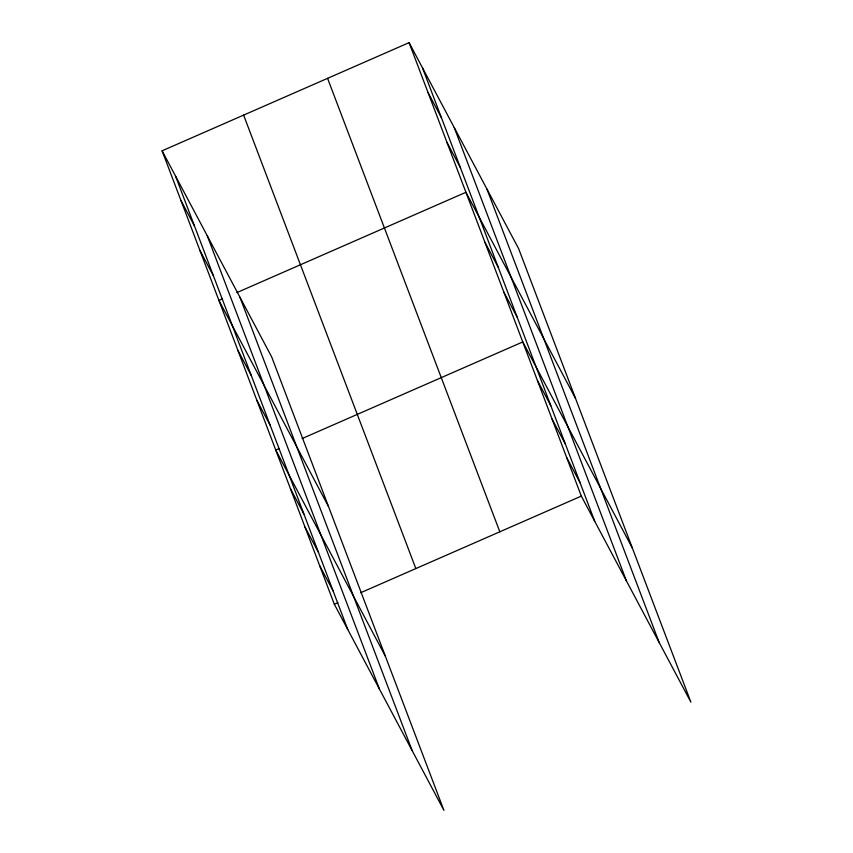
<?xml version="1.0" encoding="UTF-8"?>
<svg xmlns="http://www.w3.org/2000/svg" width="853" height="853" viewBox="0 0 853 853"><rect width="100%" height="100%" fill="white"/><g stroke="black" fill="none" stroke-linecap="round" stroke-linejoin="round"><path stroke-width="1.28" d="M162.091 150.81L271.67 356.895L443.912 810.35L334.333 604.265L162.091 150.81L409.088 42.65L518.667 248.735L690.909 702.19L581.33 496.105L409.088 42.65M222.526 298.87L218.933 300.448L328.512 506.533M236.91 292.579L465.93 192.288L575.508 398.372M279.368 448.518L275.775 450.085L385.353 656.17M302.143 438.538L522.772 341.936L632.34 548.021M334.333 604.265L337.937 602.687M360.702 592.718L581.33 496.105M428.035 92.529L441.459 117.789M446.983 142.408L460.407 167.668M484.877 242.167L498.301 267.426M503.824 292.057L517.249 317.305M537.411 380.481L550.835 405.729M552.051 419.015L565.475 444.274M566.691 457.56L580.115 482.819M181.039 200.69L194.473 225.938M199.986 250.569L213.41 275.828M237.88 350.327L251.304 375.587M256.828 400.206L270.252 425.466M290.415 488.63L303.839 513.89M305.054 527.175L318.489 552.435M319.694 565.72L333.128 590.98M486.935 189.057L659.177 642.522M454.244 127.577L626.486 581.032M422.512 67.909L594.754 521.364M327.573 78.337L499.826 531.803M243.606 115.112L415.848 568.578M239.938 297.217L412.18 750.672M207.247 235.737L379.489 689.192M175.526 176.059L347.768 629.525"/></g></svg>
